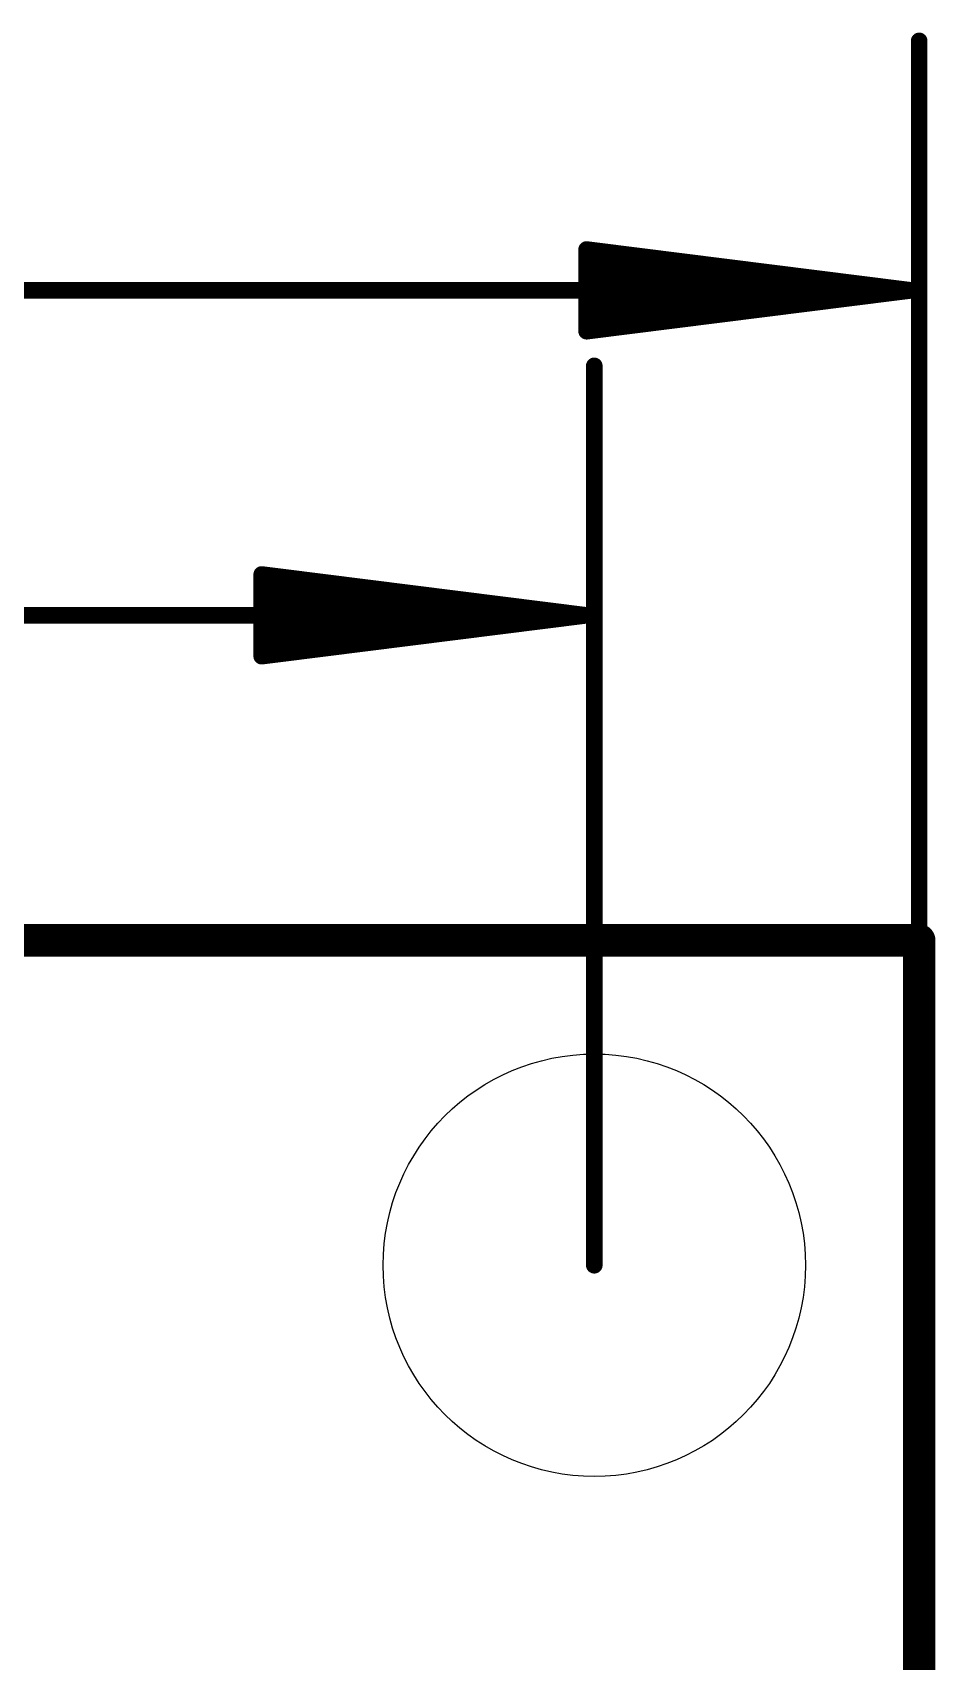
# Model space of a CAD drawing. Extents: x -31.8 to 54.9, y -10.7 to 32.8.
# Drawn here: x 18.47 to 25.53, y 19.76 to 32.49 of the extents above; entities that cross this region are included whole.
import ezdxf

# ---------------------------------------------------------------- set-up
doc = ezdxf.new("R2010")
doc.units = 0
for name, color, linetype in [('1', 12, 'CONTINUOUS'), ('16', 132, 'CONTINUOUS'), ('20', 53, 'CONTINUOUS'), ('23', 53, 'CONTINUOUS'), ('47', 253, 'CONTINUOUS')]:
    doc.layers.add(name, color=color, linetype=linetype)

msp = doc.modelspace()

# ---------------------------------------------------------------- linework, layer by layer
at = {"layer": '1', "const_width": 0.254}
for points in [[(25.4, 25.4), (0, 25.4)], [(25.4, 0), (25.4, 25.4)]]:
    msp.add_lwpolyline(points, dxfattribs=at)
at = {"layer": '1', "const_width": 0.127}
for points in [[(25.4635, 25.4, 1), (25.3365, 25.4)], [(25.4, 25.3365, 1), (25.4, 25.4635)]]:
    msp.add_lwpolyline(points, format="xyb", dxfattribs=at)
at = {"layer": '16', "const_width": 0.254}
for points in [[(0, 25.4), (25.4, 25.4)], [(25.4, 25.4), (25.4, 0)]]:
    msp.add_lwpolyline(points, dxfattribs=at)
at = {"layer": '16', "const_width": 0.127}
for points in [[(25.4635, 25.4, 1), (25.3365, 25.4)], [(25.4, 25.3365, 1), (25.4, 25.4635)]]:
    msp.add_lwpolyline(points, format="xyb", dxfattribs=at)
at = {"layer": '20', "const_width": 0.2032}
for points in [[(25.4, 25.4), (0, 25.4)], [(25.4, 0), (25.4, 25.4)]]:
    msp.add_lwpolyline(points, dxfattribs=at)
at = {"layer": '20', "const_width": 0.1016}
for points in [[(25.4508, 25.4, 1), (25.3492, 25.4)], [(25.4, 25.3492, 1), (25.4, 25.4508)]]:
    msp.add_lwpolyline(points, format="xyb", dxfattribs=at)
at = {"layer": '20'}
msp.add_circle((22.86, 22.86), 1.651, dxfattribs=at)
at = {"layer": '23'}
msp.add_point((22.86, 22.86), dxfattribs=at)
at = {"layer": '47', "const_width": 0.13}
for points in [[(25.4, 25.4), (25.4, 32.43)], [(25.335, 30.48), (22.8, 30.7992)], [(22.8, 30.7992), (22.8, 30.1608)], [(25.335, 30.48), (22.8, 30.74)], [(25.335, 30.48), (22.8, 30.61)], [(0.065, 30.48), (25.335, 30.48)], [(22.8, 30.1608), (25.335, 30.48)], [(22.8, 30.35), (25.335, 30.48)], [(22.8, 30.22), (25.335, 30.48)], [(22.86, 22.86), (22.86, 29.89)], [(22.795, 27.94), (20.26, 28.2592)], [(20.26, 28.2592), (20.26, 27.6208)], [(22.795, 27.94), (20.26, 28.2)], [(22.795, 27.94), (20.26, 28.07)], [(2.605, 27.94), (22.795, 27.94)], [(20.26, 27.6208), (22.795, 27.94)], [(20.26, 27.81), (22.795, 27.94)], [(20.26, 27.68), (22.795, 27.94)]]:
    msp.add_lwpolyline(points, dxfattribs=at)
at = {"layer": '47', "const_width": 0.065}
for points in [[(25.4325, 32.43, 1), (25.3675, 32.43)], [(22.8041, 30.8315, 1), (22.7959, 30.767)], [(22.8325, 30.7992, 1), (22.7675, 30.7992)], [(22.8033, 30.7723, 1), (22.7967, 30.7077)], [(22.8017, 30.6425, 1), (22.7983, 30.5775)], [(25.3391, 30.4478, 1), (25.3309, 30.5122)], [(25.3309, 30.4478, 1), (25.3391, 30.5122)], [(25.3383, 30.4477, 1), (25.3317, 30.5123)], [(25.3317, 30.4477, 1), (25.3383, 30.5123)], [(25.3333, 30.4475, 1), (25.3367, 30.5125)], [(25.3367, 30.4475, 1), (25.3333, 30.5125)], [(25.335, 30.4475, 1), (25.335, 30.5125)], [(22.7983, 30.3825, 1), (22.8017, 30.3175)], [(22.7967, 30.2523, 1), (22.8033, 30.1877)], [(22.7959, 30.193, 1), (22.8041, 30.1285)], [(22.7675, 30.1608, 1), (22.8325, 30.1608)], [(22.8925, 29.89, 1), (22.8275, 29.89)], [(20.2641, 28.2915, 1), (20.2559, 28.227)], [(20.2925, 28.2592, 1), (20.2275, 28.2592)], [(20.2633, 28.2323, 1), (20.2567, 28.1677)], [(20.2617, 28.1025, 1), (20.2583, 28.0375)], [(22.7991, 27.9078, 1), (22.7909, 27.9722)], [(22.7909, 27.9078, 1), (22.7991, 27.9722)], [(22.7983, 27.9077, 1), (22.7917, 27.9723)], [(22.7917, 27.9077, 1), (22.7983, 27.9723)], [(22.7933, 27.9075, 1), (22.7967, 27.9725)], [(22.7967, 27.9075, 1), (22.7933, 27.9725)], [(22.795, 27.9075, 1), (22.795, 27.9725)], [(20.2583, 27.8425, 1), (20.2617, 27.7775)], [(20.2567, 27.7123, 1), (20.2633, 27.6477)], [(20.2559, 27.653, 1), (20.2641, 27.5885)], [(20.2275, 27.6208, 1), (20.2925, 27.6208)], [(25.3675, 25.4, 1), (25.4325, 25.4)], [(22.8275, 22.86, 1), (22.8925, 22.86)]]:
    msp.add_lwpolyline(points, format="xyb", dxfattribs=at)

doc.saveas('drawing.dxf')
